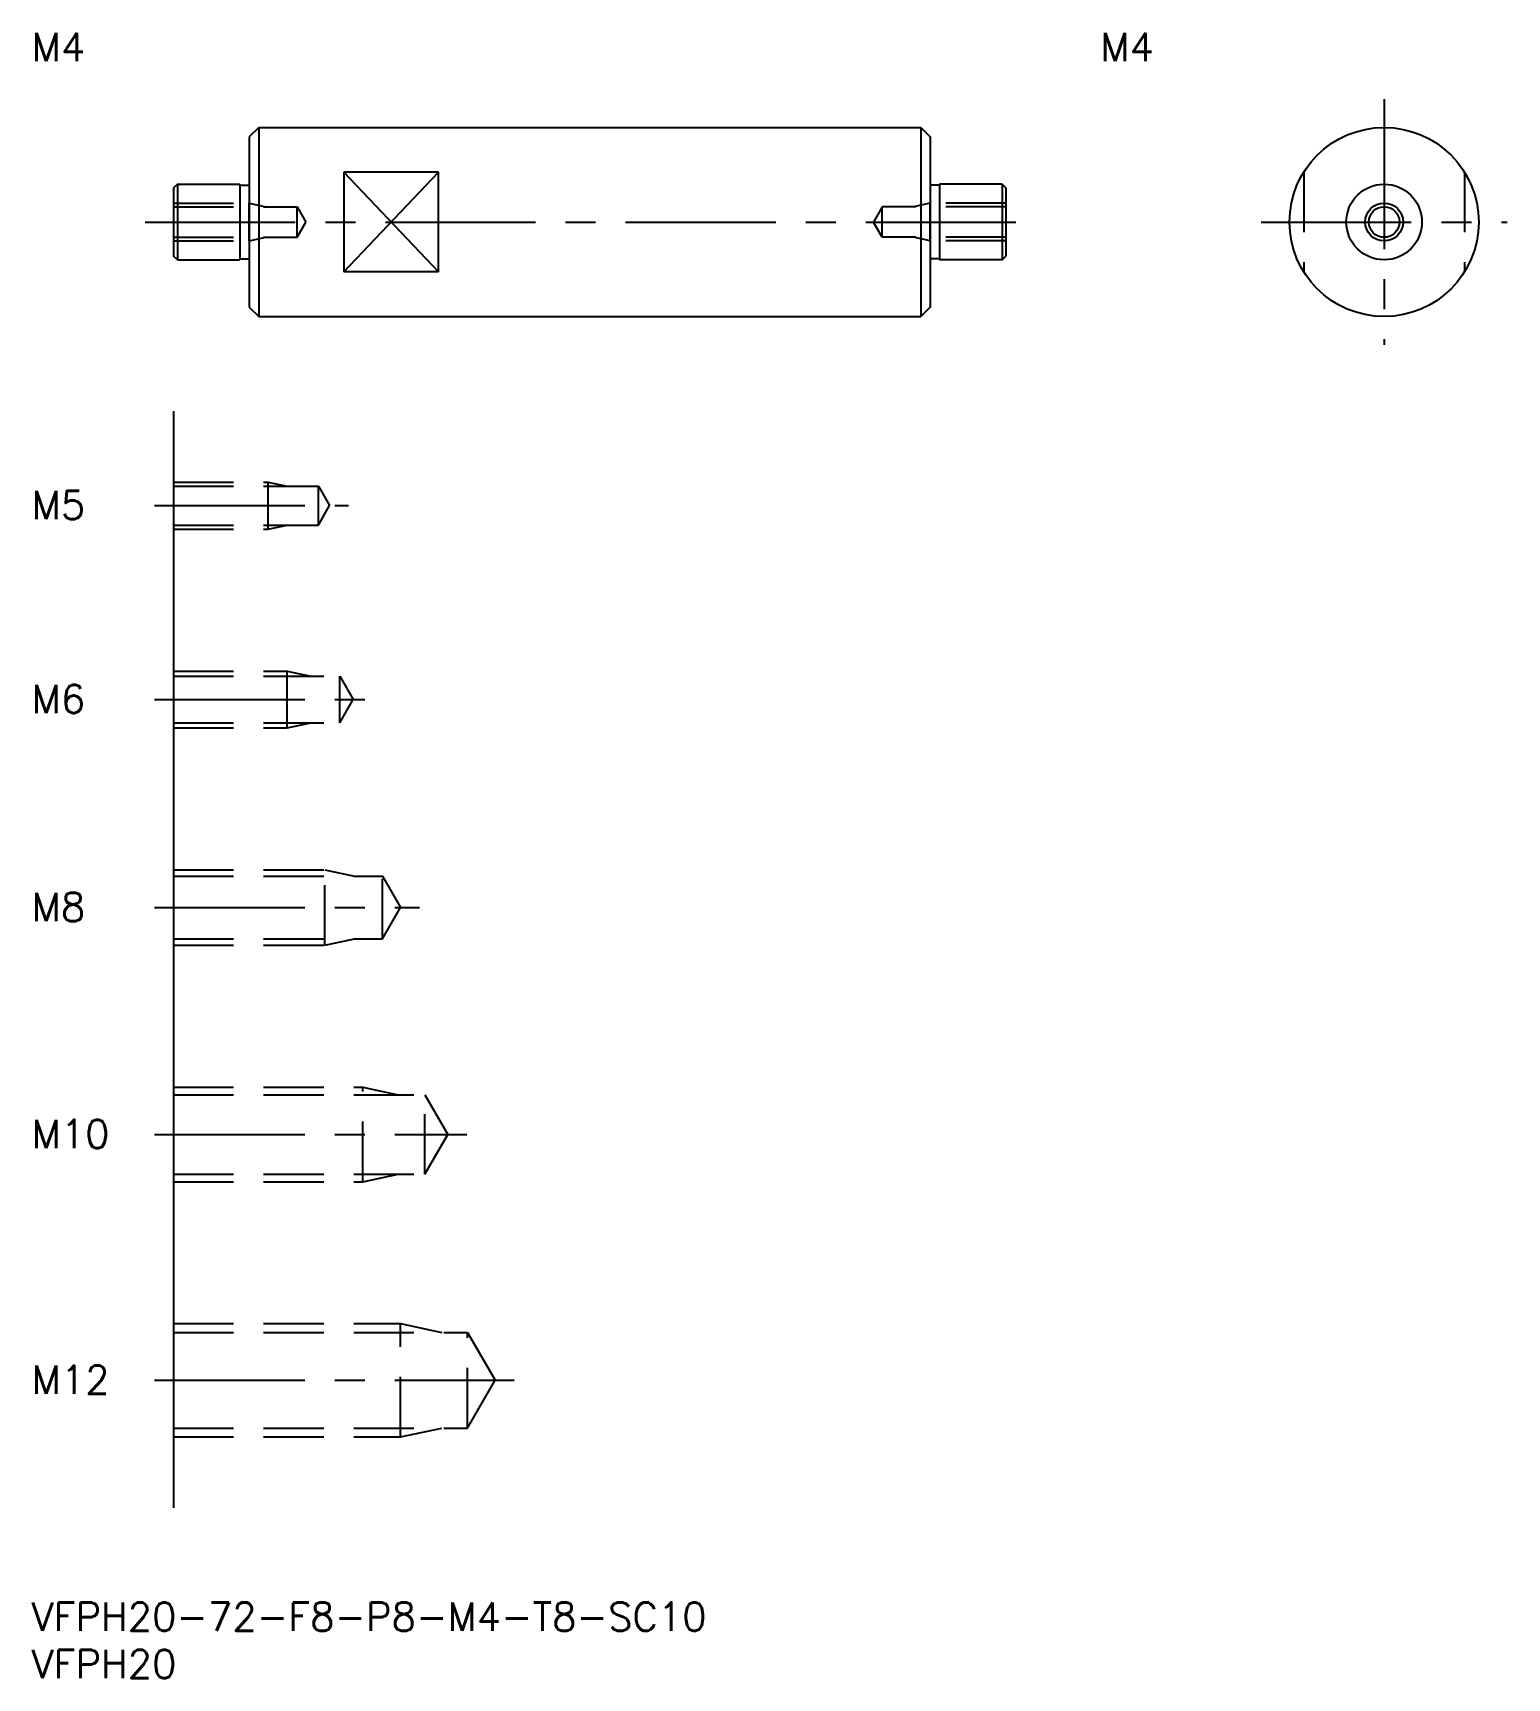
# Model space of a CAD drawing. Extents: x 0 to 156, y -8 to 166.
import ezdxf

# ---------------------------------------------------------------- set-up
doc = ezdxf.new("R2010")
doc.units = 0
doc.header["$LTSCALE"] = 0.5
doc.linetypes.add('CENTER', pattern=[50.8, 31.75, -6.35, 6.35, -6.35])
doc.linetypes.add('DASHED', pattern=[19.05, 12.7, -6.35])
for name, color, linetype in [('MSM_CENTER', 1, 'CENTER'), ('MSM_CONTINUOUS', 7, 'CONTINUOUS'), ('MSM_DASHED', 4, 'DASHED'), ('MSM_NARROW', 5, 'CONTINUOUS'), ('MSM_PART_NUMBER', 7, 'CONTINUOUS')]:
    doc.layers.add(name, color=color, linetype=linetype)
doc.styles.get("Standard").update_dxf_attribs({"font": 'txt.shx', "height": 3, "bigfont": 'bigfont.shx'})

# ---------------------------------------------------------------- blocks, each defined once
blk = doc.blocks.new('*U4')
at = {"layer": 'MSM_PART_NUMBER'}
blk.add_text('VFPH20-72-F8-P8-M4-T8-SC10', height=3, dxfattribs=at).set_placement((0, -3))
blk = doc.blocks.new('*U5')
at = {"layer": 'MSM_PART_NUMBER'}
blk.add_text('VFPH20', height=3, dxfattribs=at).set_placement((0, -8))
blk = doc.blocks.new('*U6')
at = {"layer": 'MSM_PART_NUMBER'}
blk.add_text('M12', height=3, dxfattribs=at).set_placement((0, 22.06))
blk = doc.blocks.new('*U7')
at = {"layer": 'MSM_PART_NUMBER'}
blk.add_text('M10', height=3, dxfattribs=at).set_placement((0, 48.06))
blk = doc.blocks.new('*U8')
at = {"layer": 'MSM_PART_NUMBER'}
blk.add_text('M8', height=3, dxfattribs=at).set_placement((0, 72.06))
blk = doc.blocks.new('*U9')
at = {"layer": 'MSM_PART_NUMBER'}
blk.add_text('M6', height=3, dxfattribs=at).set_placement((0, 94.06))
blk = doc.blocks.new('*U10')
at = {"layer": 'MSM_PART_NUMBER'}
blk.add_text('M5', height=3, dxfattribs=at).set_placement((0, 114.56))
blk = doc.blocks.new('*U11')
at = {"layer": 'MSM_PART_NUMBER'}
blk.add_text('M4', height=3, dxfattribs=at).set_placement((0, 163.000001))
blk = doc.blocks.new('*U12')
at = {"layer": 'MSM_PART_NUMBER'}
blk.add_text('M4', height=3, dxfattribs=at).set_placement((113, 163.000001))

msp = doc.modelspace()

# ---------------------------------------------------------------- linework, layer by layer
at = {"layer": 'MSM_CENTER'}
for p, q in [((143, 159), (143, 133)), ((12, 146), (106, 146)), ((130, 146), (156, 146)), ((13, 116), (33.5, 116)), ((13, 95.5), (36, 95.5)), ((13, 73.5), (41, 73.5)), ((13, 49.5), (46, 49.5)), ((13, 23.5), (51, 23.5))]:
    msp.add_line(p, q, dxfattribs=at)
at = {"layer": 'MSM_CONTINUOUS'}
for p, q in [((24, 156), (23, 155)), ((23, 155), (23, 137)), ((24, 156), (24, 136)), ((24, 156), (94, 156)), ((94, 156), (94, 136)), ((94, 156), (95, 155)), ((95, 155), (95, 137)), ((15.4, 150), (15, 149.6)), ((15.4, 150), (22, 150)), ((15.4, 150), (15.4, 142)), ((22, 150), (22, 142)), ((22, 149.9), (23, 149.9)), ((33, 151.27), (33, 140.73)), ((43, 151.27), (33, 151.27)), ((43, 140.73), (43, 151.27)), ((96, 149.9), (95, 149.9)), ((102.6, 150), (96, 150)), ((96, 150), (96, 142)), ((102.6, 150), (103, 149.6)), ((102.6, 150), (102.6, 142)), ((15, 149.6), (15, 142.4)), ((103, 149.6), (103, 142.4)), ((15.4, 142), (15, 142.4)), ((15.4, 142), (22, 142)), ((22, 142.1), (23, 142.1)), ((96, 142.1), (95, 142.1)), ((102.6, 142), (96, 142)), ((102.6, 142), (103, 142.4)), ((43, 140.73), (33, 140.73)), ((23, 137), (24, 136)), ((24, 136), (94, 136)), ((95, 137), (94, 136)), ((15, 126), (15, 10))]:
    msp.add_line(p, q, dxfattribs=at)
for radius in [10, 4, 1.62]:
    msp.add_circle((143, 146), radius, dxfattribs=at)
at = {"layer": 'MSM_DASHED'}
for p, q in [((134.5, 151.27), (134.5, 140.73)), ((151.5, 151.27), (151.5, 140.73)), ((15, 148), (23, 148)), ((23, 144), (23, 148)), ((23, 148), (24.75, 147.62)), ((95, 148), (93.25, 147.62)), ((103, 148), (95, 148)), ((95, 144), (95, 148)), ((15, 147.62), (28.06, 147.62)), ((28.06, 144.38), (28.06, 147.62)), ((28.06, 147.62), (29, 146)), ((89.94, 147.62), (89, 146)), ((103, 147.62), (89.94, 147.62)), ((89.94, 144.38), (89.94, 147.62)), ((28.06, 144.38), (29, 146)), ((89.94, 144.38), (89, 146)), ((15, 144.38), (28.06, 144.38)), ((15, 144), (23, 144)), ((23, 144), (24.75, 144.38)), ((103, 144.38), (89.94, 144.38)), ((95, 144), (93.25, 144.38)), ((103, 144), (95, 144)), ((15, 118.5), (25, 118.5)), ((25, 113.5), (25, 118.5)), ((25, 118.5), (27, 118.07)), ((15, 118.07), (30.31, 118.07)), ((30.31, 113.93), (30.31, 118.07)), ((30.31, 118.07), (31.5, 116)), ((30.31, 113.93), (31.5, 116)), ((15, 113.93), (30.31, 113.93)), ((15, 113.5), (25, 113.5)), ((25, 113.5), (27, 113.93)), ((15, 98.5), (27, 98.5)), ((15, 97.96), (32.58, 97.96)), ((27, 92.5), (27, 98.5)), ((27, 98.5), (29.5, 97.96)), ((32.58, 93.04), (32.58, 97.96)), ((32.58, 97.96), (34, 95.5)), ((32.58, 93.04), (34, 95.5)), ((15, 93.04), (32.58, 93.04)), ((15, 92.5), (27, 92.5)), ((27, 92.5), (29.5, 93.04)), ((15, 77.5), (31, 77.5)), ((15, 76.82), (37.08, 76.82)), ((31, 69.5), (31, 77.5)), ((31, 77.5), (34.12, 76.82)), ((37.08, 70.18), (37.08, 76.82)), ((37.08, 76.82), (39, 73.5)), ((37.08, 70.18), (39, 73.5)), ((15, 70.18), (37.08, 70.18)), ((31, 69.5), (34.12, 70.18)), ((15, 69.5), (31, 69.5)), ((15, 54.5), (35, 54.5)), ((35, 44.5), (35, 54.5)), ((35, 54.5), (38.75, 53.69)), ((15, 53.69), (41.58, 53.69)), ((41.58, 45.31), (41.58, 53.69)), ((41.58, 53.69), (44, 49.5)), ((41.58, 45.31), (44, 49.5)), ((15, 45.31), (41.58, 45.31)), ((35, 44.5), (38.75, 45.31)), ((15, 44.5), (35, 44.5)), ((15, 29.5), (39, 29.5)), ((15, 28.55), (46.08, 28.55)), ((39, 17.5), (39, 29.5)), ((39, 29.5), (43.38, 28.55)), ((46.08, 18.45), (46.08, 28.55)), ((46.08, 28.55), (49, 23.5)), ((46.08, 18.45), (49, 23.5)), ((15, 18.45), (46.08, 18.45)), ((15, 17.5), (39, 17.5)), ((39, 17.5), (43.38, 18.45))]:
    msp.add_line(p, q, dxfattribs=at)
at = {"layer": 'MSM_NARROW'}
for p, q in [((33, 140.73), (43, 151.27)), ((33, 151.27), (43, 140.73))]:
    msp.add_line(p, q, dxfattribs=at)
msp.add_circle((143, 146), 2, dxfattribs=at)

# ---------------------------------------------------------------- block references
at = {"layer": 'MSM_CONTINUOUS'}
for name in ['*U11', '*U12', '*U10', '*U9', '*U8', '*U7', '*U6', '*U4', '*U5']:
    msp.add_blockref(name, (0, 0), dxfattribs=at)

doc.saveas('drawing.dxf')
